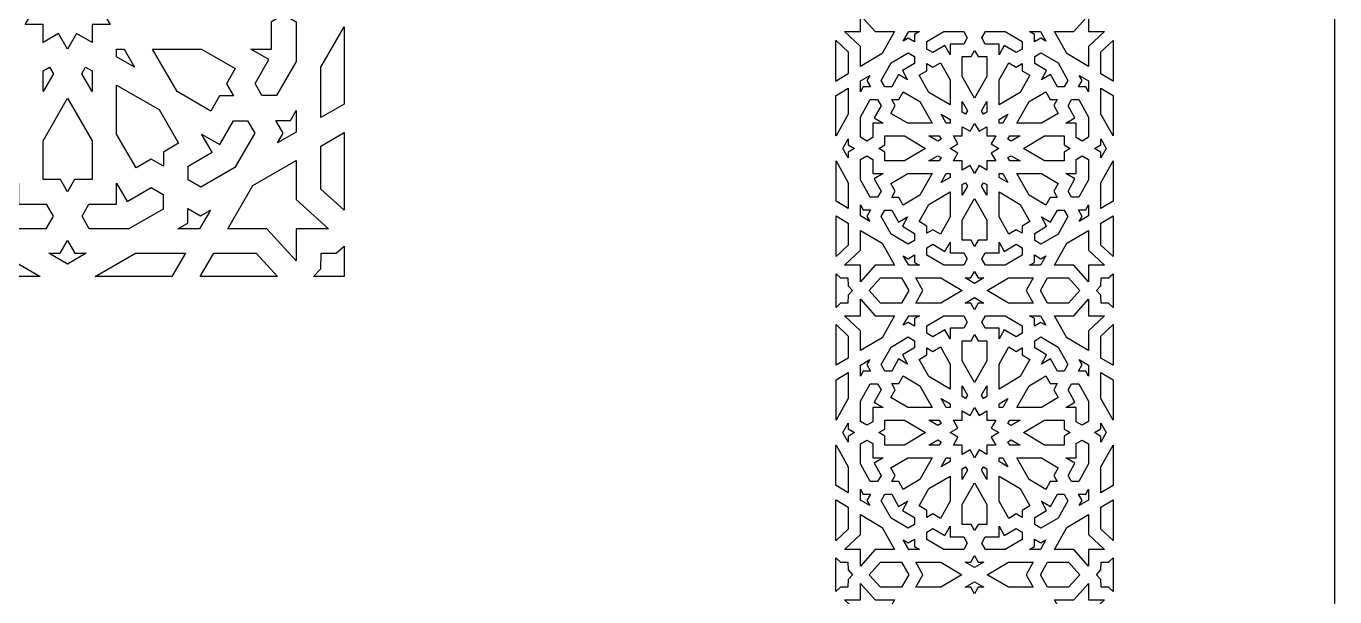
# Model space of a CAD drawing. Extents: x 1309 to 2424, y -296 to 884.
# Drawn here: x 1951.8 to 2424, y -22 to 183.9 of the extents above; entities that cross this region are included whole.
import ezdxf

# ---------------------------------------------------------------- set-up
doc = ezdxf.new("R2010")
doc.units = 0
doc.layers.add('LAYER_1', color=18, linetype='CONTINUOUS')

msp = doc.modelspace()

# ---------------------------------------------------------------- linework, layer by layer
at = {"layer": 'LAYER_1'}
for points in [[(1309.01, -296.47), (2424.01, -296.47), (2424.01, 883.53), (1309.01, 883.53)], [(1970, 205.38), (1975.61, 208.61), (1975.61, 202.14), (1982.08, 202.14), (1978.85, 196.53), (1984.45, 193.3), (1978.85, 190.06), (1982.08, 184.45), (1975.61, 184.45), (1975.61, 177.98), (1970, 181.22), (1966.76, 175.61), (1963.52, 181.22), (1957.92, 177.98), (1957.92, 184.45), (1951.44, 184.45), (1954.68, 190.06), (1949.07, 193.3), (1954.68, 196.53), (1951.44, 202.14), (1957.92, 202.14), (1957.92, 208.61), (1963.52, 205.38), (1966.76, 210.98)], [(2049.26, 185.45), (2049.26, 171.19), (2042.13, 158.84), (2036.89, 158.84), (2034.4, 163.16), (2039.39, 171.81), (2032.85, 175.59), (2040.4, 175.59), (2040.4, 185.57), (2044.72, 188.07)], [(2258.14, 181.96), (2265.14, 181.96), (2260.65, 173.97), (2252.86, 169.37), (2252.86, 176.54), (2247.07, 181.96), (2252.86, 181.96), (2252.86, 187.89)], [(2335.15, 181.96), (2340.94, 181.96), (2335.15, 176.54), (2335.15, 169.37), (2327.36, 173.97), (2322.87, 181.96), (2329.87, 181.96), (2335.15, 187.89)], [(2066.51, 155.72), (2058.13, 150.89), (2058.13, 169.12), (2066.51, 183.63)], [(2272.37, 180.91), (2272.37, 178.2), (2270.08, 179.55), (2268.3, 178.5), (2270.25, 181.96), (2274.14, 181.96)], [(2291.4, 179.64), (2290.15, 177.43), (2285.17, 177.43), (2285.17, 173.57), (2283.29, 176.91), (2278.98, 174.36), (2276.82, 175.63), (2276.82, 178.31), (2282.98, 181.96), (2290.09, 181.96)], [(2311.19, 178.31), (2311.19, 175.63), (2309.04, 174.36), (2304.72, 176.91), (2302.84, 173.57), (2302.84, 177.43), (2297.86, 177.43), (2296.61, 179.64), (2297.92, 181.96), (2305.03, 181.96)], [(2319.71, 178.5), (2317.94, 179.55), (2315.65, 178.2), (2315.65, 180.91), (2313.87, 181.96), (2317.76, 181.96)], [(1990.93, 169.14), (1984.47, 172.86), (1984.47, 175.59), (1987.2, 175.59)], [(2027.28, 168.57), (2024.12, 163.1), (2026.65, 158.72), (2021.59, 158.72), (2018.44, 153.25), (2006.28, 160.27), (1997.44, 175.59), (2015.12, 175.59)], [(2248.44, 174.62), (2248.44, 166.7), (2244.03, 164.09), (2244.01, 164.1), (2244.01, 178.73), (2244.03, 178.75)], [(2295.27, 172.9), (2298.42, 172.9), (2298.42, 165.72), (2294.01, 157.89), (2289.59, 165.72), (2289.59, 172.9), (2292.74, 172.9), (2294.01, 175.14)], [(2343.99, 164.09), (2339.57, 166.7), (2339.57, 174.62), (2343.99, 178.75)], [(2272.31, 172.96), (2272.31, 170.41), (2267.99, 167.86), (2269.88, 164.52), (2266.61, 166.45), (2264.12, 162.03), (2261.63, 162.03), (2260.33, 164.35), (2263.88, 170.66), (2270.04, 174.3)], [(2285.17, 164.51), (2285.17, 155.47), (2277.53, 159.99), (2274.03, 166.2), (2276.76, 167.82), (2276.76, 170.4), (2278.94, 169.11), (2281.67, 170.72)], [(2309.07, 169.11), (2311.25, 170.4), (2311.25, 167.82), (2313.98, 166.2), (2310.48, 159.99), (2302.84, 155.47), (2302.84, 164.51), (2306.34, 170.72)], [(2324.13, 170.66), (2327.69, 164.35), (2326.38, 162.03), (2323.89, 162.03), (2321.4, 166.45), (2318.14, 164.52), (2320.02, 167.86), (2315.71, 170.41), (2315.71, 172.96), (2317.97, 174.3)], [(1961.64, 166.75), (1957.92, 160.3), (1957.92, 167.75), (1960.28, 169.11)], [(1975.61, 167.75), (1975.61, 160.3), (1971.88, 166.75), (1973.25, 169.11)], [(2255.2, 164.31), (2256.53, 161.96), (2253.88, 161.96), (2252.86, 160.15), (2252.86, 164.13), (2256.23, 166.13)], [(2335.15, 164.13), (2335.15, 160.15), (2334.13, 161.96), (2331.48, 161.96), (2332.81, 164.31), (2331.79, 166.13)], [(1999.79, 153.78), (2006.81, 141.63), (2001.34, 138.47), (2001.34, 133.41), (1996.96, 135.94), (1991.49, 132.78), (1984.47, 144.94), (1984.47, 162.63)], [(2248.44, 152.15), (2244.03, 144.32), (2244.01, 144.35), (2244.01, 158.87), (2244.03, 158.86), (2248.44, 161.47)], [(2343.99, 158.86), (2343.99, 144.32), (2339.57, 152.15), (2339.57, 161.47)], [(1975.61, 142.57), (1975.61, 128.53), (1969.3, 128.53), (1966.76, 124.15), (1964.23, 128.53), (1957.92, 128.53), (1957.92, 142.57), (1966.76, 157.88)], [(2260.27, 155.19), (2257.78, 150.77), (2261.04, 148.84), (2257.28, 148.84), (2257.28, 143.74), (2255.12, 142.46), (2252.86, 143.8), (2252.86, 151.09), (2256.41, 157.4), (2259.03, 157.4)], [(2274.3, 156.67), (2278.71, 148.84), (2269.89, 148.84), (2263.82, 152.43), (2265.4, 155.22), (2264.14, 157.46), (2266.66, 157.46), (2268.23, 160.26)], [(2291.45, 153.36), (2290.77, 152.15), (2289.59, 152.85), (2289.59, 156.66)], [(2298.42, 152.85), (2297.24, 152.15), (2296.56, 153.36), (2298.42, 156.66)], [(2321.35, 157.46), (2323.88, 157.46), (2322.62, 155.22), (2324.19, 152.43), (2318.13, 148.84), (2309.3, 148.84), (2313.72, 156.67), (2319.78, 160.26)], [(2335.15, 151.09), (2335.15, 143.8), (2332.89, 142.46), (2330.73, 143.74), (2330.73, 148.84), (2326.97, 148.84), (2330.23, 150.77), (2327.74, 155.19), (2328.98, 157.4), (2331.6, 157.4)], [(2049.26, 145.67), (2042.51, 141.77), (2044.56, 145.32), (2041.91, 149.92), (2047.21, 149.92), (2049.26, 153.47)], [(2285.17, 150.23), (2285.17, 148.84), (2283.81, 148.84), (2281.95, 152.14)], [(2304.2, 148.84), (2302.84, 148.84), (2302.84, 150.23), (2306.06, 152.14)], [(2034.29, 145.26), (2027.16, 132.91), (2014.81, 125.78), (2010.27, 128.4), (2010.27, 133.39), (2018.92, 138.38), (2015.14, 144.92), (2021.68, 141.15), (2026.67, 149.79), (2031.67, 149.79)], [(2295.62, 145.96), (2298.42, 147.62), (2298.42, 144.31), (2301.65, 144.31), (2300.03, 141.44), (2302.83, 139.79), (2300.03, 138.13), (2301.65, 135.27), (2298.42, 135.27), (2298.42, 131.96), (2295.62, 133.61), (2294.01, 130.75), (2292.39, 133.61), (2289.59, 131.96), (2289.59, 135.27), (2286.36, 135.27), (2287.98, 138.13), (2285.18, 139.79), (2287.98, 141.44), (2286.36, 144.31), (2289.59, 144.31), (2289.59, 147.62), (2292.39, 145.96), (2294.01, 148.83)], [(2066.51, 117.5), (2058.13, 125.15), (2058.13, 140.65), (2066.51, 145.49)], [(2248.44, 141.14), (2250.73, 139.79), (2248.44, 138.43), (2248.44, 136.34), (2246.49, 139.79), (2248.44, 143.24)], [(2276.34, 139.79), (2268.7, 135.27), (2261.7, 135.27), (2261.7, 138.49), (2259.51, 139.79), (2261.7, 141.08), (2261.7, 144.31), (2268.7, 144.31)], [(2281.94, 143.1), (2280.76, 142.4), (2277.54, 144.31), (2281.26, 144.31)], [(2307.25, 142.4), (2306.07, 143.1), (2306.75, 144.31), (2310.47, 144.31)], [(2326.31, 141.08), (2328.5, 139.79), (2326.31, 138.49), (2326.31, 135.27), (2319.31, 135.27), (2311.67, 139.79), (2319.31, 144.31), (2326.31, 144.31)], [(2341.52, 139.79), (2339.57, 136.34), (2339.57, 138.43), (2337.28, 139.79), (2339.57, 141.14), (2339.57, 143.24)], [(2257.28, 135.84), (2257.28, 130.73), (2261.04, 130.73), (2257.78, 128.81), (2260.27, 124.38), (2259.03, 122.17), (2256.41, 122.17), (2252.86, 128.49), (2252.86, 135.78), (2255.12, 137.12)], [(2281.94, 136.48), (2281.26, 135.27), (2277.54, 135.27), (2280.76, 137.17)], [(2310.47, 135.27), (2306.75, 135.27), (2306.07, 136.48), (2307.25, 137.17)], [(2335.15, 135.78), (2335.15, 128.49), (2331.6, 122.17), (2328.98, 122.17), (2327.74, 124.38), (2330.23, 128.81), (2326.97, 130.73), (2330.73, 130.73), (2330.73, 135.84), (2332.89, 137.12)], [(2049.26, 121.4), (2060.87, 110.81), (2049.26, 110.81), (2049.26, 99.2), (2038.67, 110.81), (2024.63, 110.81), (2033.65, 126.42), (2049.26, 135.44)], [(2248.44, 127.43), (2248.44, 118.11), (2244.03, 120.72), (2244.03, 135.26)], [(2343.99, 120.72), (2339.57, 118.11), (2339.57, 127.43), (2343.99, 135.26)], [(2274.3, 122.9), (2268.23, 119.32), (2266.66, 122.11), (2264.14, 122.11), (2265.4, 124.35), (2263.82, 127.15), (2269.89, 130.73), (2278.71, 130.73)], [(2285.17, 129.34), (2281.95, 127.44), (2283.81, 130.74), (2285.17, 130.74)], [(2306.06, 127.44), (2302.84, 129.34), (2302.84, 130.74), (2304.2, 130.74)], [(2324.19, 127.15), (2322.62, 124.35), (2323.88, 122.11), (2321.35, 122.11), (2319.78, 119.32), (2313.72, 122.9), (2309.3, 130.73), (2318.13, 130.73)], [(1949.05, 119.67), (1959.04, 119.67), (1961.54, 115.34), (1958.92, 110.8), (1944.66, 110.8), (1932.3, 117.93), (1932.3, 123.17), (1936.63, 125.67), (1945.28, 120.68), (1949.05, 127.22)], [(1988.25, 120.68), (1996.9, 125.67), (2001.22, 123.17), (2001.22, 117.93), (1988.87, 110.8), (1974.61, 110.8), (1971.99, 115.34), (1974.49, 119.67), (1984.47, 119.67), (1984.47, 127.22)], [(2285.17, 115.07), (2281.67, 108.85), (2278.94, 110.47), (2276.76, 109.17), (2276.76, 111.76), (2274.03, 113.37), (2277.53, 119.59), (2285.17, 124.11)], [(2291.45, 126.22), (2289.59, 122.92), (2289.59, 126.73), (2290.77, 127.43)], [(2298.42, 126.73), (2298.42, 122.92), (2296.56, 126.22), (2297.24, 127.43)], [(2310.48, 119.59), (2313.98, 113.37), (2311.25, 111.76), (2311.25, 109.17), (2309.07, 110.47), (2306.34, 108.85), (2302.84, 115.07), (2302.84, 124.11)], [(2014.74, 115.51), (2018.29, 117.56), (2014.4, 110.81), (2006.6, 110.81), (2010.15, 112.86), (2010.15, 118.16)], [(2253.88, 117.61), (2256.53, 117.61), (2255.2, 115.26), (2256.23, 113.45), (2252.86, 115.44), (2252.86, 119.43)], [(2298.42, 113.85), (2298.42, 106.68), (2295.27, 106.68), (2294.01, 104.44), (2292.74, 106.68), (2289.59, 106.68), (2289.59, 113.85), (2294.01, 121.68)], [(2335.15, 115.44), (2331.79, 113.45), (2332.81, 115.26), (2331.48, 117.61), (2334.13, 117.61), (2335.15, 119.43)], [(2248.44, 112.88), (2248.44, 104.95), (2244.03, 100.83), (2244.03, 115.49)], [(2266.61, 113.13), (2269.88, 115.06), (2267.99, 111.72), (2272.31, 109.16), (2272.31, 106.61), (2270.04, 105.27), (2263.88, 108.92), (2260.33, 115.23), (2261.63, 117.55), (2264.12, 117.55)], [(2327.69, 115.23), (2324.13, 108.92), (2317.97, 105.27), (2315.71, 106.61), (2315.71, 109.16), (2320.02, 111.72), (2318.14, 115.06), (2321.4, 113.13), (2323.89, 117.55), (2326.38, 117.55)], [(2343.99, 100.83), (2339.57, 104.95), (2339.57, 112.88), (2343.99, 115.49)], [(2260.65, 105.6), (2265.14, 97.62), (2258.14, 97.62), (2252.86, 91.69), (2252.86, 97.62), (2247.07, 97.62), (2252.86, 103.03), (2252.86, 110.21)], [(2335.15, 103.03), (2340.94, 97.62), (2335.15, 97.62), (2335.15, 91.69), (2329.87, 97.62), (2322.87, 97.62), (2327.36, 105.6), (2335.15, 110.21)], [(1969.42, 101.95), (1973.52, 101.95), (1966.76, 98.05), (1960.01, 101.95), (1964.11, 101.95), (1966.76, 106.54)], [(2066.51, 93.53), (2056.58, 93.53), (2055.58, 93.53), (2055.53, 93.53), (2058.13, 96.37), (2058.3, 101.95), (2063.7, 101.95), (2066.51, 104.5), (2066.51, 104.46)], [(2285.17, 102.15), (2290.15, 102.15), (2291.4, 99.94), (2290.09, 97.62), (2282.98, 97.62), (2276.82, 101.26), (2276.82, 103.94), (2278.98, 105.22), (2283.29, 102.66), (2285.17, 106.01)], [(2304.72, 102.66), (2309.04, 105.22), (2311.19, 103.94), (2311.19, 101.26), (2305.03, 97.62), (2297.92, 97.62), (2296.61, 99.94), (2297.86, 102.15), (2302.84, 102.15), (2302.84, 106.01)], [(1956.87, 93.53), (1929.11, 93.53), (1924.25, 101.95), (1942.28, 101.95)], [(2004.42, 93.53), (1976.66, 93.53), (1991.25, 101.95), (2009.28, 101.95)], [(2042.45, 93.53), (2014.65, 93.53), (2019.51, 101.95), (2034.76, 101.95)], [(2272.37, 98.67), (2274.14, 97.62), (2270.25, 97.62), (2268.3, 101.07), (2270.08, 100.02), (2272.37, 101.38)], [(2317.94, 100.02), (2319.71, 101.07), (2317.76, 97.62), (2313.87, 97.62), (2315.65, 98.67), (2315.65, 101.38)], [(2245.66, 93.09), (2248.35, 93.09), (2248.44, 90.24), (2249.96, 88.53), (2248.44, 86.82), (2248.35, 83.97), (2245.66, 83.97), (2244.03, 82.44), (2244.03, 94.61)], [(2295.33, 93.09), (2297.38, 93.09), (2294.01, 91.09), (2290.64, 93.09), (2292.68, 93.09), (2294.01, 95.44)], [(2343.99, 82.44), (2342.36, 83.97), (2339.66, 83.97), (2339.57, 86.82), (2338.05, 88.53), (2339.57, 90.24), (2339.66, 93.09), (2342.36, 93.09), (2343.99, 94.61)], [(2270.27, 88.53), (2267.7, 83.97), (2260.09, 83.97), (2256.03, 88.53), (2260.09, 93.09), (2267.7, 93.09)], [(2289.5, 88.53), (2281.8, 83.97), (2272.8, 83.97), (2275.37, 88.53), (2272.8, 93.09), (2281.8, 93.09)], [(2312.64, 88.53), (2315.21, 83.97), (2306.22, 83.97), (2298.51, 88.53), (2306.22, 93.09), (2315.21, 93.09)], [(2331.98, 88.53), (2327.92, 83.97), (2320.32, 83.97), (2317.75, 88.53), (2320.32, 93.09), (2327.92, 93.09)], [(2258.14, 79.44), (2265.14, 79.44), (2260.65, 71.45), (2252.86, 66.84), (2252.86, 74.02), (2247.07, 79.44), (2252.86, 79.44), (2252.86, 85.37)], [(2297.38, 83.97), (2295.33, 83.97), (2294.01, 81.62), (2292.68, 83.97), (2290.64, 83.97), (2294.01, 85.96)], [(2335.15, 79.44), (2340.94, 79.44), (2335.15, 74.02), (2335.15, 66.84), (2327.36, 71.45), (2322.87, 79.44), (2329.87, 79.44), (2335.15, 85.37)], [(2248.44, 72.1), (2248.44, 64.18), (2244.03, 61.57), (2244.03, 76.23)], [(2272.37, 78.39), (2272.37, 75.68), (2270.08, 77.03), (2268.3, 75.98), (2270.25, 79.44), (2274.14, 79.44)], [(2291.4, 77.12), (2290.15, 74.91), (2285.17, 74.91), (2285.17, 71.05), (2283.29, 74.39), (2278.98, 71.84), (2276.82, 73.11), (2276.82, 75.79), (2282.98, 79.44), (2290.09, 79.44)], [(2311.19, 75.79), (2311.19, 73.11), (2309.04, 71.84), (2304.72, 74.39), (2302.84, 71.05), (2302.84, 74.91), (2297.86, 74.91), (2296.61, 77.12), (2297.92, 79.44), (2305.03, 79.44)], [(2319.71, 75.98), (2317.94, 77.03), (2315.65, 75.68), (2315.65, 78.39), (2313.87, 79.44), (2317.76, 79.44)], [(2343.99, 61.57), (2339.57, 64.18), (2339.57, 72.1), (2343.99, 76.23)], [(2272.31, 70.44), (2272.31, 67.89), (2267.99, 65.34), (2269.88, 62), (2266.61, 63.93), (2264.12, 59.5), (2261.63, 59.5), (2260.33, 61.82), (2263.88, 68.14), (2270.04, 71.78)], [(2295.27, 70.38), (2298.42, 70.38), (2298.42, 63.2), (2294.01, 55.37), (2289.59, 63.2), (2289.59, 70.38), (2292.74, 70.38), (2294.01, 72.62)], [(2324.13, 68.14), (2327.69, 61.82), (2326.38, 59.5), (2323.89, 59.5), (2321.4, 63.93), (2318.14, 62), (2320.02, 65.34), (2315.71, 67.89), (2315.71, 70.44), (2317.97, 71.78)], [(2285.17, 61.99), (2285.17, 52.94), (2277.53, 57.47), (2274.03, 63.68), (2276.76, 65.29), (2276.76, 67.88), (2278.94, 66.59), (2281.67, 68.2)], [(2309.07, 66.59), (2311.25, 67.88), (2311.25, 65.29), (2313.98, 63.68), (2310.48, 57.47), (2302.84, 52.94), (2302.84, 61.99), (2306.34, 68.2)], [(2255.2, 61.79), (2256.53, 59.44), (2253.88, 59.44), (2252.86, 57.63), (2252.86, 61.61), (2256.23, 63.61)], [(2335.15, 61.61), (2335.15, 57.63), (2334.13, 59.44), (2331.48, 59.44), (2332.81, 61.79), (2331.79, 63.61)], [(2248.44, 49.63), (2244.03, 41.8), (2244.03, 56.34), (2248.44, 58.95)], [(2274.3, 54.15), (2278.71, 46.32), (2269.89, 46.32), (2263.82, 49.91), (2265.4, 52.7), (2264.14, 54.94), (2266.66, 54.94), (2268.23, 57.74)], [(2321.35, 54.94), (2323.88, 54.94), (2322.62, 52.7), (2324.19, 49.91), (2318.13, 46.32), (2309.3, 46.32), (2313.72, 54.15), (2319.78, 57.74)], [(2343.99, 56.34), (2343.99, 41.8), (2339.57, 49.63), (2339.57, 58.95)], [(2260.27, 52.67), (2257.78, 48.25), (2261.04, 46.32), (2257.28, 46.32), (2257.28, 41.21), (2255.12, 39.94), (2252.86, 41.28), (2252.86, 48.57), (2256.41, 54.88), (2259.03, 54.88)], [(2291.45, 50.84), (2290.77, 49.63), (2289.59, 50.33), (2289.59, 54.14)], [(2298.42, 50.33), (2297.24, 49.63), (2296.56, 50.84), (2298.42, 54.14)], [(2335.15, 48.57), (2335.15, 41.28), (2332.89, 39.94), (2330.73, 41.21), (2330.73, 46.32), (2326.97, 46.32), (2330.23, 48.25), (2327.74, 52.67), (2328.98, 54.88), (2331.6, 54.88)], [(2285.17, 47.71), (2285.17, 46.32), (2283.81, 46.32), (2281.95, 49.62)], [(2304.2, 46.32), (2302.84, 46.32), (2302.84, 47.71), (2306.06, 49.62)], [(2295.62, 43.44), (2298.42, 45.09), (2298.42, 41.79), (2301.65, 41.79), (2300.03, 38.92), (2302.83, 37.26), (2300.03, 35.61), (2301.65, 32.74), (2298.42, 32.74), (2298.42, 29.43), (2295.62, 31.09), (2294.01, 28.22), (2292.39, 31.09), (2289.59, 29.43), (2289.59, 32.74), (2286.36, 32.74), (2287.98, 35.61), (2285.18, 37.26), (2287.98, 38.92), (2286.36, 41.79), (2289.59, 41.79), (2289.59, 45.09), (2292.39, 43.44), (2294.01, 46.31)], [(2248.44, 38.62), (2250.73, 37.27), (2248.44, 35.91), (2248.44, 33.81), (2246.49, 37.27), (2248.44, 40.72)], [(2276.34, 37.27), (2268.7, 32.74), (2261.7, 32.74), (2261.7, 35.97), (2259.51, 37.27), (2261.7, 38.56), (2261.7, 41.79), (2268.7, 41.79)], [(2281.94, 40.58), (2280.76, 39.88), (2277.54, 41.79), (2281.26, 41.79)], [(2307.25, 39.88), (2306.07, 40.58), (2306.75, 41.79), (2310.47, 41.79)], [(2326.31, 38.56), (2328.5, 37.27), (2326.31, 35.97), (2326.31, 32.74), (2319.31, 32.74), (2311.67, 37.27), (2319.31, 41.79), (2326.31, 41.79)], [(2341.52, 37.27), (2339.57, 33.81), (2339.57, 35.91), (2337.28, 37.27), (2339.57, 38.62), (2339.57, 40.72)], [(2257.28, 33.32), (2257.28, 28.21), (2261.04, 28.21), (2257.78, 26.28), (2260.27, 21.86), (2259.03, 19.65), (2256.41, 19.65), (2252.86, 25.97), (2252.86, 33.26), (2255.12, 34.59)], [(2281.94, 33.95), (2281.26, 32.74), (2277.54, 32.74), (2280.76, 34.65)], [(2310.47, 32.74), (2306.75, 32.74), (2306.07, 33.95), (2307.25, 34.65)], [(2335.15, 33.26), (2335.15, 25.97), (2331.6, 19.65), (2328.98, 19.65), (2327.74, 21.86), (2330.23, 26.28), (2326.97, 28.21), (2330.73, 28.21), (2330.73, 33.32), (2332.89, 34.59)], [(2248.44, 24.91), (2248.44, 15.59), (2244.03, 18.2), (2244.01, 18.19), (2244.01, 32.7), (2244.03, 32.74)], [(2343.99, 18.2), (2339.57, 15.59), (2339.57, 24.91), (2343.99, 32.74)], [(2274.3, 20.38), (2268.23, 16.8), (2266.66, 19.59), (2264.14, 19.59), (2265.4, 21.83), (2263.82, 24.63), (2269.89, 28.21), (2278.71, 28.21)], [(2285.17, 26.82), (2281.95, 24.91), (2283.81, 28.21), (2285.17, 28.21)], [(2291.45, 23.69), (2289.59, 20.39), (2289.59, 24.2), (2290.77, 24.9)], [(2298.42, 24.2), (2298.42, 20.39), (2296.56, 23.69), (2297.24, 24.9)], [(2306.06, 24.91), (2302.84, 26.82), (2302.84, 28.21), (2304.2, 28.21)], [(2324.19, 24.63), (2322.62, 21.83), (2323.88, 19.59), (2321.35, 19.59), (2319.78, 16.8), (2313.72, 20.38), (2309.3, 28.21), (2318.13, 28.21)], [(2285.17, 12.55), (2281.67, 6.33), (2278.94, 7.95), (2276.76, 6.65), (2276.76, 9.24), (2274.03, 10.85), (2277.53, 17.07), (2285.17, 21.59)], [(2298.42, 11.33), (2298.42, 4.16), (2295.27, 4.16), (2294.01, 1.92), (2292.74, 4.16), (2289.59, 4.16), (2289.59, 11.33), (2294.01, 19.16)], [(2310.48, 17.07), (2313.98, 10.85), (2311.25, 9.24), (2311.25, 6.65), (2309.07, 7.95), (2306.34, 6.33), (2302.84, 12.55), (2302.84, 21.59)], [(2253.88, 15.09), (2256.53, 15.09), (2255.2, 12.74), (2256.23, 10.93), (2252.86, 12.92), (2252.86, 16.91)], [(2266.61, 10.61), (2269.88, 12.54), (2267.99, 9.19), (2272.31, 6.64), (2272.31, 4.09), (2270.04, 2.75), (2263.88, 6.39), (2260.33, 12.71), (2261.63, 15.03), (2264.12, 15.03)], [(2327.69, 12.71), (2324.13, 6.39), (2317.97, 2.75), (2315.71, 4.09), (2315.71, 6.64), (2320.02, 9.19), (2318.14, 12.54), (2321.4, 10.61), (2323.89, 15.03), (2326.38, 15.03)], [(2335.15, 12.92), (2331.79, 10.93), (2332.81, 12.74), (2331.48, 15.09), (2334.13, 15.09), (2335.15, 16.91)], [(2248.44, 10.36), (2248.44, 2.43), (2244.03, -1.7), (2244.01, -1.68), (2244.01, 12.95), (2244.03, 12.97)], [(2343.99, -1.7), (2339.57, 2.43), (2339.57, 10.36), (2343.99, 12.97)], [(2260.65, 3.08), (2265.14, -4.9), (2258.14, -4.9), (2252.86, -10.84), (2252.86, -4.9), (2247.07, -4.9), (2252.86, 0.51), (2252.86, 7.69)], [(2335.15, 0.51), (2340.94, -4.9), (2335.15, -4.9), (2335.15, -10.84), (2329.87, -4.9), (2322.87, -4.9), (2327.36, 3.08), (2335.15, 7.69)], [(2285.17, -0.37), (2290.15, -0.37), (2291.4, -2.58), (2290.09, -4.9), (2282.98, -4.9), (2276.82, -1.26), (2276.82, 1.42), (2278.98, 2.7), (2283.29, 0.14), (2285.17, 3.49)], [(2304.72, 0.14), (2309.04, 2.7), (2311.19, 1.42), (2311.19, -1.26), (2305.03, -4.9), (2297.92, -4.9), (2296.61, -2.58), (2297.86, -0.37), (2302.84, -0.37), (2302.84, 3.49)], [(2272.37, -3.85), (2274.14, -4.9), (2270.25, -4.9), (2268.3, -1.45), (2270.08, -2.5), (2272.37, -1.14)], [(2317.94, -2.5), (2319.71, -1.45), (2317.76, -4.9), (2313.87, -4.9), (2315.65, -3.85), (2315.65, -1.14)], [(2245.66, -9.43), (2248.35, -9.43), (2248.44, -12.28), (2249.94, -13.98), (2248.44, -15.67), (2248.35, -18.52), (2245.66, -18.52), (2244.01, -20.06), (2244.01, -7.89)], [(2270.25, -13.98), (2267.7, -18.52), (2260.09, -18.52), (2256.05, -13.98), (2260.09, -9.43), (2267.7, -9.43)], [(2289.47, -13.98), (2281.79, -18.52), (2272.8, -18.52), (2275.36, -13.98), (2272.8, -9.43), (2281.79, -9.43)], [(2295.33, -9.43), (2297.38, -9.43), (2294.01, -11.43), (2290.64, -9.43), (2292.68, -9.43), (2294.01, -7.08)], [(2312.65, -13.98), (2315.21, -18.52), (2306.22, -18.52), (2298.54, -13.98), (2306.22, -9.43), (2315.21, -9.43)], [(2331.96, -13.98), (2327.92, -18.52), (2320.32, -18.52), (2317.76, -13.98), (2320.32, -9.43), (2327.92, -9.43)], [(2344.01, -20.06), (2342.36, -18.52), (2339.66, -18.52), (2339.57, -15.67), (2338.07, -13.98), (2339.57, -12.28), (2339.66, -9.43), (2342.36, -9.43), (2344.01, -7.89)], [(2258.14, -23.05), (2265.14, -23.05), (2260.65, -31.03), (2252.86, -35.64), (2252.86, -28.46), (2247.07, -23.05), (2252.86, -23.05), (2252.86, -17.11)], [(2297.38, -18.52), (2295.33, -18.52), (2294.01, -20.87), (2292.68, -18.52), (2290.64, -18.52), (2294.01, -16.52)], [(2335.15, -23.05), (2340.94, -23.05), (2335.15, -28.46), (2335.15, -35.64), (2327.36, -31.03), (2322.87, -23.05), (2329.87, -23.05), (2335.15, -17.11)]]:
    msp.add_lwpolyline(points, close=True, dxfattribs=at)

doc.saveas('drawing.dxf')
